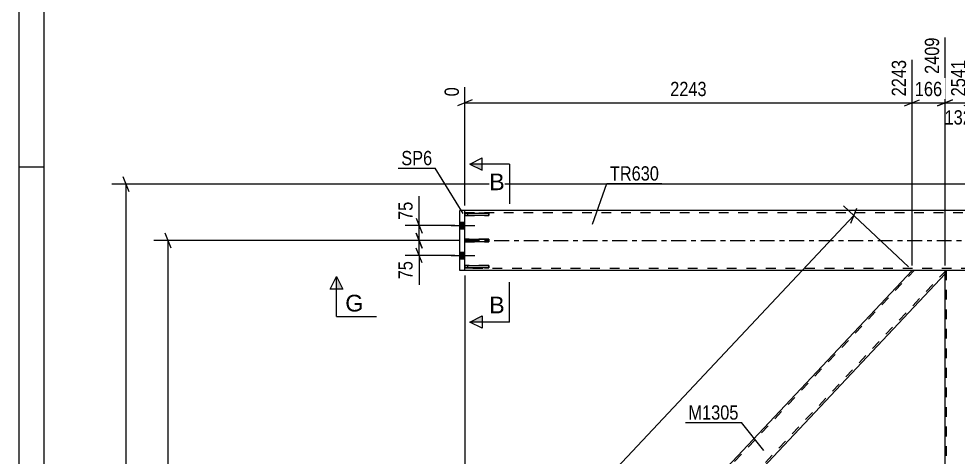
# Model space of a CAD drawing. Header units: millimetres. Extents: x -89 to 752, y -432 to 162.
# Drawn here: x -89.5 to 99, y -43.5 to 44.5 of the extents above; entities that cross this region are included whole.
import ezdxf

# ---------------------------------------------------------------- set-up
doc = ezdxf.new("R2010")
doc.units = ezdxf.units.MM
doc.linetypes.add('DXK_LINE_DOT2', pattern=[3.9198, 1.9599, -1.9599])
doc.linetypes.add('DXK_LINE_DOT3', pattern=[5.9187, 2.979, -0.9799, 0.9799, -0.9799])
doc.styles.add('Arial', font='ARIAL.TTF', dxfattribs={"height": 0.2})
doc.styles.add('Arial Narrow', font='ARIALN.TTF', dxfattribs={"height": 0.2})

# ---------------------------------------------------------------- blocks, each defined once
blk = doc.blocks.new('Unknown-761544115-1163')
at = {"color": 5, "linetype": 'Continuous'}
for p, q in [((-89.49, 161.74), (-89.49, -432.26)), ((-84.49, 156.74), (-84.49, -427.26)), ((-84.49, 14.74), (-89.49, 14.74))]:
    blk.add_line(p, q, dxfattribs=at)
blk = doc.blocks.new('Bolt-761544115-1821 - 1657')
at = {"linetype": 'Continuous'}
for points in [[(-1, 3.66), (-1, 2.34), (0, 2.34), (0, 3.66)], [(-1, 3.66), (-1, 2.34), (0, 2.34), (0, 3.66)], [(-1, -2.34), (-1, -3.66), (0, -3.66), (0, -2.34)], [(-1, -2.34), (-1, -3.66), (0, -3.66), (0, -2.34)]]:
    blk.add_hatch(color=1, dxfattribs=at).paths.add_polyline_path(points)
at = {"color": 1, "linetype": 'Continuous'}
for p, q in [((-2.76, 3), (2, 3)), ((-2.76, 3), (2, 3)), ((-1, 3.66), (0, 3.66)), ((-1, 3.66), (0, 3.66)), ((-1, 2.34), (0, 2.34)), ((-1, 2.34), (0, 2.34)), ((-2.76, -3), (2, -3)), ((-2.76, -3), (2, -3)), ((-1, -2.34), (0, -2.34)), ((-1, -2.34), (0, -2.34)), ((-1, -3.66), (0, -3.66)), ((-1, -3.66), (0, -3.66))]:
    blk.add_line(p, q, dxfattribs=at)
blk = doc.blocks.new('Part-761544115-1861 - 1657')
at = {"color": 2, "linetype": 'Continuous'}
for p, q in [((0, 5.5), (4.8, 5.5)), ((0, 5.5), (0, 5.02)), ((4.8, 5.02), (0, 5.02)), ((4.8, 5.5), (4.8, 5.02))]:
    blk.add_line(p, q, dxfattribs=at)
at = {"color": 7, "linetype": 'DXK_LINE_DOT2'}
blk.add_line((0.6, 5.02), (0.6, 5.5), dxfattribs=at)
blk = doc.blocks.new('Part-761544115-1860 - 1657')
at = {"color": 2, "linetype": 'Continuous'}
for p, q in [((0, -5.5), (0, -5.02)), ((0, -5.02), (4.8, -5.02)), ((4.8, -5.5), (0, -5.5)), ((4.8, -5.02), (4.8, -5.5))]:
    blk.add_line(p, q, dxfattribs=at)
at = {"color": 7, "linetype": 'DXK_LINE_DOT2'}
blk.add_line((0.6, -5.5), (0.6, -5.02), dxfattribs=at)
blk = doc.blocks.new('Part-761544115-1862 - 1657')
at = {"color": 2, "linetype": 'Continuous'}
for p, q in [((0, 0.24), (4.8, 0.24)), ((0, 0.24), (0, -0.24)), ((4.8, 0.24), (4.8, -0.24)), ((4.8, -0.24), (0, -0.24))]:
    blk.add_line(p, q, dxfattribs=at)
at = {"color": 7, "linetype": 'DXK_LINE_DOT2'}
blk.add_line((0.6, -0.24), (0.6, 0.24), dxfattribs=at)
blk = doc.blocks.new('Part-761544115-1838 - 1657')
at = {"color": 2, "linetype": 'Continuous'}
for p, q in [((217, 6), (0, 6)), ((461.4, -6), (0, -6))]:
    blk.add_line(p, q, dxfattribs=at)
at = {"color": 7, "linetype": 'DXK_LINE_DOT2'}
for p, q in [((0, -6), (0, 6)), ((0, 5.6), (587.64, 5.6)), ((587.64, -5.6), (0, -5.6))]:
    blk.add_line(p, q, dxfattribs=at)
at = {"color": 7, "linetype": 'DXK_LINE_DOT3'}
blk.add_line((0, 0), (587.64, 0), dxfattribs=at)
blk = doc.blocks.new('Part-761544115-1857 - 1657')
at = {"color": 7, "linetype": 'DXK_LINE_DOT2'}
for p, q in [((4.8, -5.02), (0, -5.02)), ((0, -5.02), (0, -5.5)), ((0, -5.5), (4.8, -5.5)), ((0.6, -5.5), (0.6, -5.02)), ((4.8, -5.5), (4.8, -5.02))]:
    blk.add_line(p, q, dxfattribs=at)
blk = doc.blocks.new('Part-761544115-1858 - 1657')
at = {"color": 7, "linetype": 'DXK_LINE_DOT2'}
for p, q in [((4.8, 5.5), (0, 5.5)), ((0, 5.5), (0, 5.02)), ((0, 5.02), (4.8, 5.02)), ((0.6, 5.02), (0.6, 5.5)), ((4.8, 5.02), (4.8, 5.5))]:
    blk.add_line(p, q, dxfattribs=at)
blk = doc.blocks.new('Part-761544115-1859 - 1657')
at = {"color": 7, "linetype": 'DXK_LINE_DOT2'}
for p, q in [((4.8, 0.24), (0, 0.24)), ((0, 0.24), (0, -0.24)), ((0.6, -0.24), (0.6, 0.24)), ((4.8, -0.24), (4.8, 0.24)), ((0, -0.24), (4.8, -0.24))]:
    blk.add_line(p, q, dxfattribs=at)
blk = doc.blocks.new('Part-761544115-1938 - 1657')
at = {"color": 2, "linetype": 'Continuous'}
for p, q in [((-1, -6), (-1, 6)), ((0, 6), (-1, 6)), ((0, -6), (0, 6)), ((0, -6), (-1, -6))]:
    blk.add_line(p, q, dxfattribs=at)
blk = doc.blocks.new('Part-761544115-2039 - 1657')
at = {"color": 7, "linetype": 'DXK_LINE_DOT2'}
for p, q in [((101.64, -6), (96.36, -6)), ((96.36, -6.66), (96.36, -6)), ((96.68, -121.6), (96.68, -6)), ((101.32, -121.6), (101.32, -6)), ((101.64, -6.66), (101.64, -6)), ((96.36, -121.6), (96.36, -120.94)), ((96.36, -121.6), (101.64, -121.6)), ((101.64, -121.6), (101.64, -120.94))]:
    blk.add_line(p, q, dxfattribs=at)
at = {"color": 2, "linetype": 'Continuous'}
for p, q in [((96.36, -120.94), (96.36, -6.66)), ((101.64, -120.94), (101.64, -6.66))]:
    blk.add_line(p, q, dxfattribs=at)
blk = doc.blocks.new('Part-761544115-2104 - 1657')
at = {"color": 7, "linetype": 'DXK_LINE_DOT2'}
for p, q in [((-18.36, -121.41), (90.17, -6)), ((-12.17, -121.6), (96.36, -6.19)), ((96.36, -6), (89.73, -6)), ((39, -67.65), (42.62, -63.8)), ((-18.36, -120.94), (-17.53, -120.06)), ((-18.36, -121.6), (-18.36, -120.94)), ((-18.36, -121.6), (-11.73, -121.6))]:
    blk.add_line(p, q, dxfattribs=at)
at = {"color": 2, "linetype": 'Continuous'}
for p, q in [((-17.53, -120.06), (89.73, -6)), ((96.36, -6.66), (42.62, -63.8)), ((96.36, -6.66), (96.36, -6)), ((-11.73, -121.6), (39, -67.65))]:
    blk.add_line(p, q, dxfattribs=at)
blk = doc.blocks.new('StraightDimension-761544115-10252 - 1657')
at = {"color": 7, "linetype": 'Continuous'}
for p, q in [((-67.36, 9.79), (-68.56, 12.79)), ((216.64, 11.29), (-70.81, 11.29)), ((-67.96, -138.4), (-67.96, 11.29))]:
    blk.add_line(p, q, dxfattribs=at)
blk = doc.blocks.new('StraightDimension-761544115-2672 - 1657')
at = {"color": 7, "linetype": 'Continuous'}
for p, q in [((-1, 0), (-62.39, 0)), ((-58.94, -1.5), (-60.14, 1.5)), ((-59.54, -127.6), (-59.54, 0)), ((-60.14, -126.1), (-58.94, -129.1)), ((-41, -127.6), (-62.39, -127.6))]:
    blk.add_line(p, q, dxfattribs=at)
at = {"color": 0}
blk.add_wipeout([(-60.29, -59.54), (-64.49, -59.54), (-64.49, -68.05), (-60.29, -68.05)], dxfattribs=at)
at = {"color": 3, "style": 'Arial Narrow'}
blk.add_text('3190', height=2.863, rotation=90.0002, dxfattribs=at).set_placement((-60.89, -67.45))
blk = doc.blocks.new('StraightDimension-761544115-2680 - 1657')
at = {"color": 7, "linetype": 'Continuous'}
for p, q in [((0, -7), (0, -51.7)), ((-41, -115.8), (-41, -46.45)), ((-39.5, -48.7), (-42.5, -49.9)), ((-1.5, -49.9), (1.5, -48.7)), ((-41, -49.3), (0, -49.3))]:
    blk.add_line(p, q, dxfattribs=at)
at = {"color": 0}
blk.add_wipeout([(-16.24, -48.55), (-16.24, -44.35), (-24.76, -44.35), (-24.76, -48.55)], dxfattribs=at)
at = {"color": 3, "style": 'Arial Narrow'}
blk.add_text('1025', height=2.863, dxfattribs=at).set_placement((-24.16, -47.95))
blk = doc.blocks.new('StraightDimension-761544115-3145 - 1657')
at = {"color": 7, "linetype": 'Continuous'}
for p, q in [((-1, 0), (-11.98, 0)), ((-9.73, 1.5), (-8.53, -1.5)), ((-9.13, -3), (-9.13, 0)), ((-8.53, -4.5), (-9.73, -1.5)), ((-2, -3), (-11.98, -3))]:
    blk.add_line(p, q, dxfattribs=at)
at = {"color": 0}
blk.add_wipeout([(-9.88, -3.53), (-14.08, -3.53), (-14.08, -8.38), (-9.88, -8.38)], dxfattribs=at)
at = {"color": 7, "linetype": 'Continuous'}
blk.add_line((-9.13, -3), (-9.13, -8.91), dxfattribs=at)
blk.add_line((-9.13, -3), (-9.13, -8.91), dxfattribs=at)
at = {"color": 3, "style": 'Arial Narrow'}
blk.add_text('75', height=2.863, rotation=90.0002, dxfattribs=at).set_placement((-10.48, -7.78))
blk = doc.blocks.new('StraightDimension-761544115-3158 - 1657')
at = {"color": 7, "linetype": 'Continuous'}
for p, q in [((-9.73, 4.5), (-8.53, 1.5)), ((-2, 3), (-11.98, 3)), ((-9.13, 0), (-9.13, 3)), ((-1, 0), (-11.98, 0)), ((-8.53, -1.5), (-9.73, 1.5))]:
    blk.add_line(p, q, dxfattribs=at)
at = {"color": 0}
blk.add_wipeout([(-9.88, 8.38), (-14.08, 8.38), (-14.08, 3.52), (-9.88, 3.52)], dxfattribs=at)
at = {"color": 7, "linetype": 'Continuous'}
blk.add_line((-9.13, 3), (-9.13, 8.91), dxfattribs=at)
blk.add_line((-9.13, 3), (-9.13, 8.91), dxfattribs=at)
at = {"color": 3, "style": 'Arial Narrow'}
blk.add_text('75', height=2.863, rotation=90.0002, dxfattribs=at).set_placement((-10.48, 4.13))
blk = doc.blocks.new('StraightDimension-761544115-3298 - 1657')
at = {"color": 7, "linetype": 'Continuous'}
for p, q in [((89, -5.31), (75.97, 6.94)), ((77.46, 3.48), (78.64, 6.49)), ((-30.04, -109.95), (78.05, 4.99)), ((-19.09, -120.25), (-32.12, -108)), ((-29.45, -108.45), (-30.63, -111.46))]:
    blk.add_line(p, q, dxfattribs=at)
at = {"color": 0}
blk.add_wipeout([(26.37, -48.87), (23.31, -45.99), (17.48, -52.19), (20.54, -55.07)], dxfattribs=at)
at = {"color": 3, "style": 'Arial Narrow'}
blk.add_text('3945', height=2.863, rotation=46.7591, dxfattribs=at).set_placement((20.52, -54.22))
blk = doc.blocks.new('StraightDimension-761544115-9088 - 1657')
at = {"color": 7, "linetype": 'Continuous'}
for p, q in [((96.36, -5), (96.36, 40.73)), ((101.64, -5), (101.64, 36.23)), ((94.86, 27.02), (97.86, 28.22)), ((96.36, 27.62), (101.64, 27.62)), ((103.14, 28.22), (100.14, 27.02))]:
    blk.add_line(p, q, dxfattribs=at)
at = {"color": 0, "linetype": 'Continuous'}
blk.add_wipeout([(101.04, 36.83), (96.84, 36.83), (96.84, 28.32), (101.04, 28.32)], dxfattribs=at)
at = {"color": 0}
blk.add_wipeout([(102.34, 22.67), (102.34, 26.87), (95.66, 26.87), (95.66, 22.67)], dxfattribs=at)
at = {"color": 3, "linetype": 'Continuous', "style": 'Arial Narrow'}
blk.add_text('2541', height=2.863, rotation=90.0002, dxfattribs=at).set_placement((100.44, 28.92))
at = {"color": 3, "style": 'Arial Narrow'}
blk.add_text('132', height=2.863, dxfattribs=at).set_placement((96.26, 23.27))
blk = doc.blocks.new('StraightDimension-761544115-9089 - 1657')
at = {"color": 7, "linetype": 'Continuous'}
for p, q in [((96.36, -5), (96.36, 40.73)), ((89.73, -5), (89.73, 36.23)), ((88.23, 27.02), (91.23, 28.22)), ((89.73, 27.62), (96.36, 27.62)), ((97.86, 28.22), (94.86, 27.02))]:
    blk.add_line(p, q, dxfattribs=at)
at = {"color": 0}
blk.add_wipeout([(96.39, 28.37), (96.39, 32.57), (89.7, 32.57), (89.7, 28.37)], dxfattribs=at)
at = {"color": 3, "style": 'Arial Narrow'}
blk.add_text('166', height=2.863, dxfattribs=at).set_placement((90.3, 28.97))
at = {"color": 0, "linetype": 'Continuous'}
blk.add_wipeout([(95.76, 41.33), (91.56, 41.33), (91.56, 32.82), (95.76, 32.82)], dxfattribs=at)
at = {"color": 3, "linetype": 'Continuous', "style": 'Arial Narrow'}
blk.add_text('2409', height=2.863, rotation=90.0002, dxfattribs=at).set_placement((95.16, 33.42))
blk = doc.blocks.new('StraightDimension-761544115-9090 - 1657')
at = {"color": 7, "linetype": 'Continuous'}
for p, q in [((89.73, -5), (89.73, 36.23)), ((0, 7), (0, 30.75)), ((1.5, 28.22), (-1.5, 27.02)), ((0, 27.62), (89.73, 27.62)), ((88.23, 27.02), (91.23, 28.22))]:
    blk.add_line(p, q, dxfattribs=at)
at = {"color": 0, "linetype": 'Continuous'}
for points in [[(89.13, 36.83), (84.93, 36.83), (84.93, 28.32), (89.13, 28.32)], [(-0.6, 31.35), (-4.8, 31.35), (-4.8, 28.32), (-0.6, 28.32)]]:
    blk.add_wipeout(points, dxfattribs=at)
at = {"color": 0}
blk.add_wipeout([(49.12, 28.37), (49.12, 32.57), (40.61, 32.57), (40.61, 28.37)], dxfattribs=at)
at = {"color": 3, "linetype": 'Continuous', "style": 'Arial Narrow'}
for s, height, p in [('2243', 2.863, (88.53, 28.92)), ('0', 2.86, (-1.2, 28.92))]:
    blk.add_text(s, height=height, rotation=90.0002, dxfattribs=at).set_placement(p)
at = {"color": 3, "style": 'Arial Narrow'}
blk.add_text('2243', height=2.863, dxfattribs=at).set_placement((41.21, 28.97))
blk = doc.blocks.new('Mark-761544115-2100 - 1657')
at = {"color": 0}
blk.add_wipeout([(54.92, -35.93), (54.92, -32.93), (44.87, -32.93), (44.87, -35.93)], dxfattribs=at)
blk.add_wipeout([(54.92, -35.93), (54.92, -32.93), (44.87, -32.93), (44.87, -35.93)], dxfattribs=at)
at = {"color": 30, "linetype": 'Continuous'}
for p in [(44.27, -36.53), (59.99, -42.1)]:
    blk.add_line(p, (55.52, -36.53), dxfattribs=at)
at = {"color": 3, "style": 'Arial Narrow'}
blk.add_text('M1305', height=2.863, dxfattribs=at).set_placement((44.87, -35.93))
blk = doc.blocks.new('Mark-761544115-1834 - 1657')
at = {"color": 0}
blk.add_wipeout([(38.96, 12.03), (38.96, 15.03), (29.1, 15.03), (29.1, 12.03)], dxfattribs=at)
blk.add_wipeout([(38.96, 12.03), (38.96, 15.03), (29.1, 15.03), (29.1, 12.03)], dxfattribs=at)
at = {"color": 30, "linetype": 'Continuous'}
for p, q in [((25.64, 3.27), (28.5, 11.43)), ((28.5, 11.43), (39.56, 11.43))]:
    blk.add_line(p, q, dxfattribs=at)
at = {"color": 3, "style": 'Arial Narrow'}
blk.add_text('TR630', height=2.863, dxfattribs=at).set_placement((29.1, 12.03))
blk = doc.blocks.new('Mark-761544115-1934 - 1657')
at = {"color": 0}
blk.add_wipeout([(-6.54, 15.11), (-6.54, 18.11), (-12.75, 18.11), (-12.75, 15.11)], dxfattribs=at)
blk.add_wipeout([(-6.54, 15.11), (-6.54, 18.11), (-12.75, 18.11), (-12.75, 15.11)], dxfattribs=at)
at = {"color": 30, "linetype": 'Continuous'}
for p in [(-13.35, 14.51), (-0.35, 5.42)]:
    blk.add_line(p, (-5.94, 14.51), dxfattribs=at)
at = {"color": 3, "style": 'Arial Narrow'}
blk.add_text('SP6', height=2.863, dxfattribs=at).set_placement((-12.75, 15.11))
blk = doc.blocks.new('SectionMark-761544115-3368 - 1657')
at = {"linetype": 'Continuous'}
blk.add_hatch(color=6, dxfattribs=at).paths.add_polyline_path([(-24.49, -9.73), (-25.74, -9.73), (-25.73, -7.23)])
at = {"color": 6, "linetype": 'Continuous'}
for p, q in [((-26.99, -9.73), (-25.73, -7.23)), ((-25.74, -15.23), (-25.73, -7.23)), ((-25.73, -7.23), (-24.49, -9.73)), ((-24.49, -9.73), (-26.99, -9.73)), ((-25.74, -15.23), (-17.74, -15.24))]:
    blk.add_line(p, q, dxfattribs=at)
at = {"color": 0, "linetype": 'Continuous'}
blk.add_wipeout([(-20.36, -14.24), (-20.36, -10.74), (-23.99, -10.73), (-23.99, -14.23)], dxfattribs=at)
at = {"color": 3, "linetype": 'Continuous', "style": 'Arial'}
blk.add_text('G', height=3.34, rotation=-0.063, dxfattribs=at).set_placement((-23.99, -14.23))
blk = doc.blocks.new('SectionMark-761544115-3346 - 1657')
at = {"linetype": 'Continuous'}
for points in [[(3.5, 15.35), (3.5, 14.1), (1, 15.35)], [(3.5, -15.1), (3.5, -16.35), (1, -16.35)]]:
    blk.add_hatch(color=6, dxfattribs=at).paths.add_polyline_path(points)
at = {"color": 6, "linetype": 'Continuous'}
for p, q in [((1, 15.35), (3.5, 16.6)), ((9, 15.35), (1, 15.35)), ((1, 15.35), (3.5, 14.1)), ((3.5, 14.1), (3.5, 16.6)), ((9, 15.35), (9, 7.35)), ((9, -16.35), (9, -8.35)), ((1, -16.35), (3.5, -15.1)), ((9, -16.35), (1, -16.35)), ((3.5, -17.6), (1, -16.35)), ((3.5, -15.1), (3.5, -17.6))]:
    blk.add_line(p, q, dxfattribs=at)
at = {"color": 0, "linetype": 'Continuous'}
for points in [[(8, 10.1), (8, 13.6), (4.89, 13.6), (4.89, 10.1)], [(8, -14.6), (8, -11.1), (4.89, -11.1), (4.89, -14.6)]]:
    blk.add_wipeout(points, dxfattribs=at)
at = {"color": 3, "linetype": 'Continuous', "style": 'Arial'}
for p in [(4.89, 10.1), (4.89, -14.6)]:
    blk.add_text('B', height=3.34, dxfattribs=at).set_placement(p)

msp = doc.modelspace()

# ---------------------------------------------------------------- block references
for name in ['Unknown-761544115-1163', 'Part-761544115-1838 - 1657', 'Part-761544115-1938 - 1657', 'Part-761544115-1861 - 1657', 'Part-761544115-1858 - 1657', 'Bolt-761544115-1821 - 1657', 'Part-761544115-1862 - 1657', 'Part-761544115-1859 - 1657', 'Part-761544115-1860 - 1657', 'Part-761544115-1857 - 1657', 'Part-761544115-2104 - 1657', 'Part-761544115-2039 - 1657']:
    msp.add_blockref(name, (0, 0))

# ---------------------------------------------------------------- next in the draw order: block references
msp.add_blockref('StraightDimension-761544115-10252 - 1657', (0, 0))

# ---------------------------------------------------------------- next in the draw order: block references
for name in ['StraightDimension-761544115-9088 - 1657', 'StraightDimension-761544115-2672 - 1657']:
    msp.add_blockref(name, (0, 0))

# ---------------------------------------------------------------- next in the draw order: block references
msp.add_blockref('StraightDimension-761544115-2680 - 1657', (0, 0))

# ---------------------------------------------------------------- next in the draw order: block references
msp.add_blockref('StraightDimension-761544115-3145 - 1657', (0, 0))

# ---------------------------------------------------------------- next in the draw order: block references
msp.add_blockref('StraightDimension-761544115-3158 - 1657', (0, 0))

# ---------------------------------------------------------------- next in the draw order: block references
msp.add_blockref('StraightDimension-761544115-3298 - 1657', (0, 0))

# ---------------------------------------------------------------- next in the draw order: block references
for name in ['StraightDimension-761544115-9089 - 1657', 'SectionMark-761544115-3368 - 1657', 'Mark-761544115-2100 - 1657']:
    msp.add_blockref(name, (0, 0))

# ---------------------------------------------------------------- next in the draw order: block references
msp.add_blockref('StraightDimension-761544115-9090 - 1657', (0, 0))

# ---------------------------------------------------------------- next in the draw order: block references
for name in ['Mark-761544115-1934 - 1657', 'SectionMark-761544115-3346 - 1657', 'Mark-761544115-1834 - 1657']:
    msp.add_blockref(name, (0, 0))

doc.saveas('drawing.dxf')
